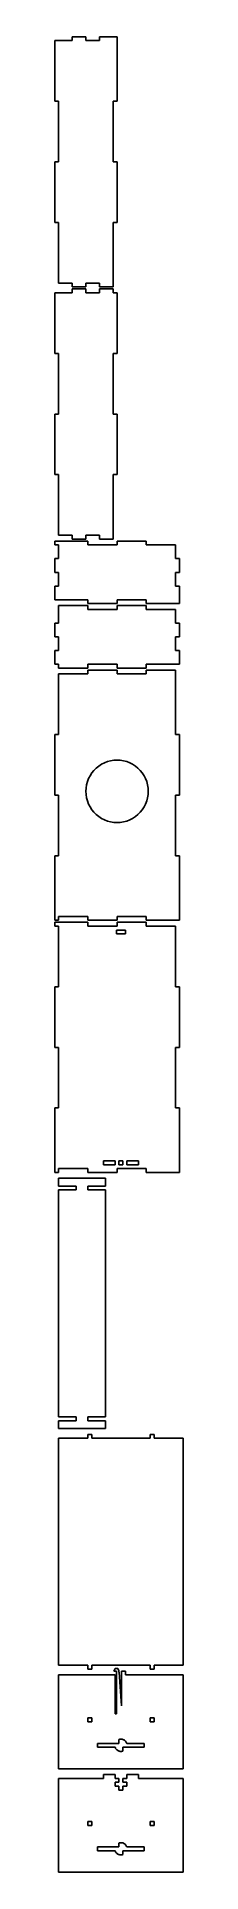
# Model space of a CAD drawing. Header units: metres. Extents: x -3 to 100, y 0 to 1467.
import ezdxf

# ---------------------------------------------------------------- set-up
doc = ezdxf.new("R2010")
doc.units = ezdxf.units.M

msp = doc.modelspace()

# ---------------------------------------------------------------- linework, layer by layer
for p, q in [((21.9, 1467.05), (10.95, 1467.05)), ((10.95, 1467.05), (10.95, 1463.95)), ((21.9, 1463.95), (21.9, 1467.05)), ((46.9, 1467.05), (32.85, 1467.05)), ((32.85, 1467.05), (32.85, 1463.95)), ((46.9, 1415.5), (46.9, 1467.05)), ((10.95, 1463.95), (-3.09999, 1463.95)), ((-3.09999, 1463.95), (-3.09999, 1415.5)), ((32.85, 1463.95), (21.9, 1463.95)), ((-3.09999, 1415.5), (0, 1415.5)), ((0, 1415.5), (0, 1367.05)), ((43.8, 1367.05), (43.8, 1415.5)), ((43.8, 1415.5), (46.9, 1415.5)), ((0, 1367.05), (-3.09999, 1367.05)), ((-3.09999, 1367.05), (-3.09999, 1318.6)), ((46.9, 1367.05), (43.8, 1367.05)), ((46.9, 1318.6), (46.9, 1367.05)), ((-3.09999, 1318.6), (0, 1318.6)), ((0, 1318.6), (0, 1270.15)), ((43.8, 1267.05), (43.8, 1318.6)), ((43.8, 1318.6), (46.9, 1318.6)), ((10.95, 1262.4), (-3.09999, 1262.4)), ((-3.09999, 1262.4), (-3.09999, 1213.95)), ((0, 1270.15), (10.95, 1270.15)), ((10.95, 1270.15), (10.95, 1267.05)), ((10.95, 1267.05), (21.9, 1267.05)), ((21.9, 1265.5), (10.95, 1265.5)), ((10.95, 1265.5), (10.95, 1262.4)), ((21.9, 1270.15), (32.85, 1270.15)), ((21.9, 1267.05), (21.9, 1270.15)), ((21.9, 1262.4), (21.9, 1265.5)), ((32.85, 1262.4), (21.9, 1262.4)), ((32.85, 1270.15), (32.85, 1267.05)), ((32.85, 1267.05), (43.8, 1267.05)), ((43.8, 1265.5), (32.85, 1265.5)), ((32.85, 1265.5), (32.85, 1262.4)), ((43.8, 1262.4), (43.8, 1265.5)), ((46.9, 1262.4), (43.8, 1262.4)), ((46.9, 1213.95), (46.9, 1262.4)), ((-3.09999, 1213.95), (0, 1213.95)), ((0, 1213.95), (0, 1165.5)), ((43.8, 1165.5), (43.8, 1213.95)), ((43.8, 1213.95), (46.9, 1213.95)), ((0, 1165.5), (-3.09999, 1165.5)), ((-3.09999, 1165.5), (-3.09999, 1117.05)), ((46.9, 1165.5), (43.8, 1165.5)), ((46.9, 1117.05), (46.9, 1165.5)), ((-3.09999, 1117.05), (0, 1117.05)), ((0, 1117.05), (0, 1068.6)), ((43.8, 1065.5), (43.8, 1117.05)), ((43.8, 1117.05), (46.9, 1117.05)), ((23.45, 1063.95), (-3.09999, 1063.95)), ((-3.09999, 1063.95), (-3.09999, 1060.85)), ((-3.09999, 1060.85), (0, 1060.85)), ((0, 1068.6), (10.95, 1068.6)), ((0, 1060.85), (0, 1049.9)), ((10.95, 1068.6), (10.95, 1065.5)), ((10.95, 1065.5), (21.9, 1065.5)), ((21.9, 1068.6), (32.85, 1068.6)), ((21.9, 1065.5), (21.9, 1068.6)), ((23.45, 1060.85), (23.45, 1063.95)), ((46.9, 1060.85), (23.45, 1060.85)), ((32.85, 1068.6), (32.85, 1065.5)), ((32.85, 1065.5), (43.8, 1065.5)), ((70.35, 1063.95), (46.9, 1063.95)), ((46.9, 1063.95), (46.9, 1060.85)), ((70.35, 1060.85), (70.35, 1063.95)), ((93.8, 1060.85), (70.35, 1060.85)), ((93.8, 1049.9), (93.8, 1060.85)), ((0, 1049.9), (-3.09999, 1049.9)), ((-3.09999, 1049.9), (-3.09999, 1038.95)), ((96.9, 1049.9), (93.8, 1049.9)), ((96.9, 1038.95), (96.9, 1049.9)), ((-3.09999, 1038.95), (0, 1038.95)), ((0, 1028), (-3.09999, 1028)), ((-3.09999, 1028), (-3.09999, 1017.05)), ((0, 1038.95), (0, 1028)), ((93.8, 1028), (93.8, 1038.95)), ((93.8, 1038.95), (96.9, 1038.95)), ((96.9, 1028), (93.8, 1028)), ((96.9, 1013.95), (96.9, 1028)), ((-3.09999, 1017.05), (23.45, 1017.05)), ((23.45, 1012.4), (0, 1012.4)), ((0, 1012.4), (0, 998.35)), ((23.45, 1017.05), (23.45, 1013.95)), ((23.45, 1013.95), (46.9, 1013.95)), ((23.45, 1009.3), (23.45, 1012.4)), ((46.9, 1017.05), (70.35, 1017.05)), ((46.9, 1013.95), (46.9, 1017.05)), ((70.35, 1012.4), (46.9, 1012.4)), ((46.9, 1012.4), (46.9, 1009.3)), ((70.35, 1017.05), (70.35, 1013.95)), ((70.35, 1013.95), (96.9, 1013.95)), ((70.35, 1009.3), (70.35, 1012.4)), ((0, 998.35), (-3.09999, 998.35)), ((-3.09999, 998.35), (-3.09999, 987.4)), ((46.9, 1009.3), (23.45, 1009.3)), ((93.8, 1009.3), (70.35, 1009.3)), ((93.8, 998.35), (93.8, 1009.3)), ((96.9, 998.35), (93.8, 998.35)), ((96.9, 987.4), (96.9, 998.35)), ((-3.09999, 987.4), (0, 987.4)), ((0, 987.4), (0, 976.45)), ((93.8, 976.45), (93.8, 987.4)), ((93.8, 987.4), (96.9, 987.4)), ((0, 976.45), (-3.09999, 976.45)), ((-3.09999, 976.45), (-3.09999, 965.5)), ((96.9, 976.45), (93.8, 976.45)), ((96.9, 965.5), (96.9, 976.45)), ((-3.09999, 965.5), (0, 965.5)), ((0, 965.5), (0, 962.4)), ((0, 962.4), (23.45, 962.4)), ((23.45, 957.75), (0, 957.75)), ((0, 957.75), (0, 909.3)), ((23.45, 965.5), (46.9, 965.5)), ((23.45, 962.4), (23.45, 965.5)), ((46.9, 960.85), (23.45, 960.85)), ((23.45, 960.85), (23.45, 957.75)), ((46.9, 965.5), (46.9, 962.4)), ((46.9, 962.4), (70.35, 962.4)), ((46.9, 957.75), (46.9, 960.85)), ((70.35, 957.75), (46.9, 957.75)), ((70.35, 962.4), (70.35, 965.5)), ((70.35, 965.5), (96.9, 965.5)), ((93.8, 960.85), (70.35, 960.85)), ((70.35, 960.85), (70.35, 957.75)), ((93.8, 909.3), (93.8, 960.85)), ((0, 909.3), (-3.09999, 909.3)), ((-3.09999, 909.3), (-3.09999, 860.85)), ((96.9, 909.3), (93.8, 909.3)), ((96.9, 860.85), (96.9, 909.3)), ((26.6746, 878.645), (28.3214, 880.678)), ((28.3214, 880.678), (30.1717, 882.529)), ((30.1717, 882.529), (32.2054, 884.175)), ((32.2054, 884.175), (34.4, 885.601)), ((34.4, 885.601), (36.7316, 886.789)), ((36.7316, 886.789), (39.1746, 887.726)), ((39.1746, 887.726), (41.7022, 888.404)), ((41.7022, 888.404), (44.2868, 888.813)), ((44.2868, 888.813), (46.9, 888.95)), ((46.9, 888.95), (49.5132, 888.813)), ((49.5132, 888.813), (52.0978, 888.404)), ((52.0978, 888.404), (54.6254, 887.726)), ((54.6254, 887.726), (57.0684, 886.789)), ((57.0684, 886.789), (59.4, 885.601)), ((59.4, 885.601), (61.5946, 884.175)), ((61.5946, 884.175), (63.6283, 882.529)), ((63.6283, 882.529), (65.4786, 880.678)), ((65.4786, 880.678), (67.1254, 878.645)), ((21.9, 863.95), (22.0369, 866.563)), ((22.0369, 866.563), (22.4463, 869.148)), ((22.4463, 869.148), (23.1236, 871.675)), ((23.1236, 871.675), (24.0614, 874.118)), ((24.0614, 874.118), (25.2494, 876.45)), ((25.2494, 876.45), (26.6746, 878.645)), ((67.1254, 878.645), (68.5506, 876.45)), ((68.5506, 876.45), (69.7386, 874.118)), ((69.7386, 874.118), (70.6764, 871.675)), ((70.6764, 871.675), (71.3537, 869.148)), ((71.3537, 869.148), (71.763, 866.563)), ((71.763, 866.563), (71.9, 863.95)), ((-3.09999, 860.85), (0, 860.85)), ((0, 860.85), (0, 812.4)), ((22.0369, 861.337), (21.9, 863.95)), ((22.4463, 858.752), (22.0369, 861.337)), ((23.1236, 856.225), (22.4463, 858.752)), ((24.0614, 853.782), (23.1236, 856.225)), ((25.2494, 851.45), (24.0614, 853.782)), ((26.6746, 849.255), (25.2494, 851.45)), ((68.5506, 851.45), (67.1254, 849.255)), ((69.7386, 853.782), (68.5506, 851.45)), ((70.6764, 856.225), (69.7386, 853.782)), ((71.3537, 858.752), (70.6764, 856.225)), ((71.763, 861.337), (71.3537, 858.752)), ((71.9, 863.95), (71.763, 861.337)), ((93.8, 812.4), (93.8, 860.85)), ((93.8, 860.85), (96.9, 860.85)), ((28.3214, 847.222), (26.6746, 849.255)), ((30.1717, 845.371), (28.3214, 847.222)), ((32.2054, 843.725), (30.1717, 845.371)), ((34.4, 842.299), (32.2054, 843.725)), ((36.7316, 841.111), (34.4, 842.299)), ((39.1746, 840.174), (36.7316, 841.111)), ((41.7022, 839.496), (39.1746, 840.174)), ((44.2868, 839.087), (41.7022, 839.496)), ((46.9, 838.95), (44.2868, 839.087)), ((49.5132, 839.087), (46.9, 838.95)), ((52.0978, 839.496), (49.5132, 839.087)), ((54.6254, 840.174), (52.0978, 839.496)), ((57.0684, 841.111), (54.6254, 840.174)), ((59.4, 842.299), (57.0684, 841.111)), ((61.5946, 843.725), (59.4, 842.299)), ((63.6283, 845.371), (61.5946, 843.725)), ((65.4786, 847.222), (63.6283, 845.371)), ((67.1254, 849.255), (65.4786, 847.222)), ((0, 812.4), (-3.09999, 812.4)), ((-3.09999, 812.4), (-3.09999, 760.85)), ((96.9, 812.4), (93.8, 812.4)), ((96.9, 760.85), (96.9, 812.4)), ((0, 763.95), (23.45, 763.95)), ((0, 760.85), (0, 763.95)), ((23.45, 763.95), (23.45, 760.85)), ((46.9, 760.85), (46.9, 763.95)), ((46.9, 763.95), (70.35, 763.95)), ((70.35, 763.95), (70.35, 760.85)), ((-3.09999, 760.85), (0, 760.85)), ((23.45, 759.3), (-3.09999, 759.3)), ((-3.09999, 759.3), (-3.09999, 756.2)), ((-3.09999, 756.2), (0, 756.2)), ((0, 756.2), (0, 707.75)), ((23.45, 760.85), (46.9, 760.85)), ((23.45, 756.2), (23.45, 759.3)), ((46.9, 756.2), (23.45, 756.2)), ((46.4, 750), (46.4, 753.1)), ((46.4, 753.1), (53.6, 753.1)), ((53.6, 750), (46.4, 750)), ((70.35, 759.3), (46.9, 759.3)), ((46.9, 759.3), (46.9, 756.2)), ((53.6, 753.1), (53.6, 750)), ((70.35, 760.85), (96.9, 760.85)), ((70.35, 756.2), (70.35, 759.3)), ((93.8, 756.2), (70.35, 756.2)), ((93.8, 707.75), (93.8, 756.2)), ((0, 707.75), (-3.09999, 707.75)), ((-3.09999, 707.75), (-3.09999, 659.3)), ((96.9, 707.75), (93.8, 707.75)), ((96.9, 659.3), (96.9, 707.75)), ((-3.09999, 659.3), (0, 659.3)), ((0, 659.3), (0, 610.85)), ((93.8, 610.85), (93.8, 659.3)), ((93.8, 659.3), (96.9, 659.3)), ((0, 610.85), (-3.09999, 610.85)), ((-3.09999, 610.85), (-3.09999, 559.3)), ((96.9, 610.85), (93.8, 610.85)), ((96.9, 559.3), (96.9, 610.85)), ((-3.09999, 559.3), (0, 559.3)), ((0, 562.4), (23.45, 562.4)), ((0, 559.3), (0, 562.4)), ((23.45, 562.4), (23.45, 559.3)), ((23.45, 559.3), (46.9, 559.3)), ((36.05, 565.5), (36.05, 568.6)), ((36.05, 568.6), (45.35, 568.6)), ((45.35, 565.5), (36.05, 565.5)), ((45.35, 568.6), (45.35, 565.5)), ((46.9, 559.3), (46.9, 562.4)), ((46.9, 562.4), (70.35, 562.4)), ((48.45, 565.5), (48.45, 568.6)), ((48.45, 568.6), (51.55, 568.6)), ((51.55, 565.5), (48.45, 565.5)), ((51.55, 568.6), (51.55, 565.5)), ((54.65, 565.5), (54.65, 568.6)), ((54.65, 568.6), (63.95, 568.6)), ((63.95, 565.5), (54.65, 565.5)), ((63.95, 568.6), (63.95, 565.5)), ((70.35, 562.4), (70.35, 559.3)), ((70.35, 559.3), (96.9, 559.3)), ((37.5, 554.65), (0, 554.65)), ((0, 554.65), (0, 548.45)), ((0, 548.45), (14.1, 548.45)), ((14.1, 545.35), (0, 545.35)), ((0, 545.35), (0, 363.95)), ((14.1, 548.45), (14.1, 545.35)), ((23.4, 545.35), (23.4, 548.45)), ((23.4, 548.45), (37.5, 548.45)), ((37.5, 545.35), (23.4, 545.35)), ((37.5, 548.45), (37.5, 554.65)), ((37.5, 363.95), (37.5, 545.35)), ((0, 363.95), (14.1, 363.95)), ((14.1, 360.85), (0, 360.85)), ((0, 360.85), (0, 354.65)), ((0, 354.65), (37.5, 354.65)), ((14.1, 363.95), (14.1, 360.85)), ((23.4, 360.85), (23.4, 363.95)), ((23.4, 363.95), (37.5, 363.95)), ((37.5, 360.85), (23.4, 360.85)), ((37.5, 354.65), (37.5, 360.85)), ((23.45, 346.9), (0, 346.9)), ((0, 346.9), (0, 165.5)), ((26.55, 350), (23.45, 350)), ((23.45, 350), (23.45, 346.9)), ((26.55, 346.9), (26.55, 350)), ((73.45, 346.9), (26.55, 346.9)), ((76.55, 350), (73.45, 350)), ((73.45, 350), (73.45, 346.9)), ((76.55, 346.9), (76.55, 350)), ((100, 346.9), (76.55, 346.9)), ((100, 165.5), (100, 346.9)), ((0, 165.5), (23.45, 165.5)), ((23.45, 165.5), (23.45, 162.4)), ((23.45, 162.4), (26.55, 162.4)), ((26.55, 165.5), (73.45, 165.5)), ((26.55, 162.4), (26.55, 165.5)), ((45.35, 162.95), (44.35, 160.85)), ((47.45, 162.95), (45.35, 162.95)), ((48.4, 160.955), (47.45, 162.95)), ((73.45, 165.5), (73.45, 162.4)), ((73.45, 162.4), (76.55, 162.4)), ((76.55, 162.4), (76.55, 165.5)), ((76.55, 165.5), (100, 165.5)), ((45.4, 157.75), (0, 157.75)), ((0, 157.75), (0, 82.75)), ((44.35, 160.85), (46.4, 160.85)), ((45.4, 126.75), (45.4, 157.75)), ((46.4, 160.85), (46.4, 126.75)), ((48.4, 159.85), (48.4, 160.955)), ((48.4753, 159.85), (48.4, 159.85)), ((50.5, 132.95), (48.4753, 159.85)), ((53.6, 160.85), (50.5, 160.85)), ((50.5, 160.85), (50.5, 132.95)), ((53.6, 157.75), (53.6, 160.85)), ((100, 157.75), (53.6, 157.75)), ((100, 82.75), (100, 157.75)), ((23.45, 120.25), (23.45, 123.35)), ((23.45, 123.35), (26.55, 123.35)), ((26.55, 120.25), (23.45, 120.25)), ((26.55, 123.35), (26.55, 120.25)), ((46.4, 126.75), (45.4, 126.75)), ((73.45, 120.25), (73.45, 123.35)), ((73.45, 123.35), (76.55, 123.35)), ((76.55, 120.25), (73.45, 120.25)), ((76.55, 123.35), (76.55, 120.25)), ((31.25, 99.95), (31.25, 103.05)), ((31.25, 103.05), (48.45, 103.05)), ((48.45, 106.148), (48.4853, 106.162)), ((48.45, 103.05), (48.45, 106.148)), ((48.4853, 106.162), (48.9809, 106.294)), ((48.9809, 106.294), (49.4876, 106.375)), ((49.4876, 106.375), (50, 106.402)), ((50, 106.402), (50.5123, 106.375)), ((50.5123, 106.375), (51.0191, 106.294)), ((51.0191, 106.294), (51.5146, 106.162)), ((51.5146, 106.162), (51.9936, 105.978)), ((51.9936, 105.978), (52.4508, 105.745)), ((52.4508, 105.745), (52.881, 105.465)), ((52.881, 105.465), (53.2798, 105.143)), ((53.2798, 105.143), (53.6425, 104.78)), ((53.6425, 104.78), (53.9654, 104.381)), ((53.9654, 104.381), (54.2448, 103.951)), ((54.2448, 103.951), (54.4778, 103.494)), ((54.4778, 103.494), (54.6481, 103.05)), ((54.6481, 103.05), (68.75, 103.05)), ((68.75, 103.05), (68.75, 99.95)), ((45.3519, 99.95), (31.25, 99.95)), ((45.5222, 99.5064), (45.3519, 99.95)), ((45.7551, 99.0492), (45.5222, 99.5064)), ((46.0346, 98.6189), (45.7551, 99.0492)), ((46.3575, 98.2202), (46.0346, 98.6189)), ((46.7202, 97.8575), (46.3575, 98.2202)), ((47.1189, 97.5346), (46.7202, 97.8575)), ((47.5492, 97.2551), (47.1189, 97.5346)), ((48.0064, 97.0222), (47.5492, 97.2551)), ((48.4853, 96.8384), (48.0064, 97.0222)), ((48.9809, 96.7056), (48.4853, 96.8384)), ((49.4876, 96.6253), (48.9809, 96.7056)), ((50, 96.5985), (49.4876, 96.6253)), ((50.5123, 96.6253), (50, 96.5985)), ((51.0191, 96.7056), (50.5123, 96.6253)), ((51.5146, 96.8384), (51.0191, 96.7056)), ((51.55, 96.8519), (51.5146, 96.8384)), ((68.75, 99.95), (51.55, 99.95)), ((51.55, 99.95), (51.55, 96.8519)), ((0, 82.75), (100, 82.75)), ((36.05, 75), (0, 75)), ((0, 75), (0, 0)), ((45.35, 78.1), (36.05, 78.1)), ((36.05, 78.1), (36.05, 75)), ((45.35, 75), (45.35, 78.1)), ((48.45, 75), (45.35, 75)), ((48.45, 71.9), (48.45, 75)), ((54.65, 75), (51.55, 75)), ((51.55, 75), (51.55, 71.9)), ((63.95, 78.1), (54.65, 78.1)), ((54.65, 78.1), (54.65, 75)), ((63.95, 75), (63.95, 78.1)), ((100, 75), (63.95, 75)), ((100, 0), (100, 75)), ((45.35, 68.8), (45.35, 71.9)), ((45.35, 71.9), (48.45, 71.9)), ((48.45, 68.8), (45.35, 68.8)), ((48.45, 65.7), (48.45, 68.8)), ((51.55, 65.7), (48.45, 65.7)), ((51.55, 71.9), (54.65, 71.9)), ((54.65, 68.8), (51.55, 68.8)), ((51.55, 68.8), (51.55, 65.7)), ((54.65, 71.9), (54.65, 68.8)), ((23.45, 37.5), (23.45, 40.6)), ((23.45, 40.6), (26.55, 40.6)), ((26.55, 37.5), (23.45, 37.5)), ((26.55, 40.6), (26.55, 37.5)), ((73.45, 37.5), (73.45, 40.6)), ((73.45, 40.6), (76.55, 40.6)), ((76.55, 37.5), (73.45, 37.5)), ((76.55, 40.6), (76.55, 37.5)), ((31.25, 17.2), (31.25, 20.3)), ((31.25, 20.3), (48.45, 20.3)), ((45.3519, 17.2), (31.25, 17.2)), ((45.5222, 16.7564), (45.3519, 17.2)), ((45.7551, 16.2992), (45.5222, 16.7564)), ((46.0346, 15.8689), (45.7551, 16.2992)), ((46.3575, 15.4702), (46.0346, 15.8689)), ((46.7202, 15.1075), (46.3575, 15.4702)), ((47.1189, 14.7846), (46.7202, 15.1075)), ((47.5492, 14.5051), (47.1189, 14.7846)), ((48.45, 23.3981), (48.4853, 23.4116)), ((48.45, 20.3), (48.45, 23.3981)), ((48.4853, 23.4116), (48.9809, 23.5444)), ((48.9809, 23.5444), (49.4876, 23.6247)), ((49.4876, 23.6247), (50, 23.6515)), ((50, 23.6515), (50.5123, 23.6247)), ((50.5123, 23.6247), (51.0191, 23.5444)), ((51.0191, 23.5444), (51.5146, 23.4116)), ((51.5146, 23.4116), (51.9936, 23.2278)), ((68.75, 17.2), (51.55, 17.2)), ((51.55, 17.2), (51.55, 14.1019)), ((51.9936, 23.2278), (52.4508, 22.9948)), ((52.4508, 22.9948), (52.881, 22.7154)), ((52.881, 22.7154), (53.2798, 22.3925)), ((53.2798, 22.3925), (53.6425, 22.0298)), ((53.6425, 22.0298), (53.9654, 21.631)), ((53.9654, 21.631), (54.2448, 21.2008)), ((54.2448, 21.2008), (54.4778, 20.7436)), ((54.4778, 20.7436), (54.6481, 20.3)), ((54.6481, 20.3), (68.75, 20.3)), ((68.75, 20.3), (68.75, 17.2)), ((0, 0), (100, 0)), ((48.0064, 14.2722), (47.5492, 14.5051)), ((48.4853, 14.0884), (48.0064, 14.2722)), ((48.9809, 13.9556), (48.4853, 14.0884)), ((49.4876, 13.8753), (48.9809, 13.9556)), ((50, 13.8485), (49.4876, 13.8753)), ((50.5123, 13.8753), (50, 13.8485)), ((51.0191, 13.9556), (50.5123, 13.8753)), ((51.5146, 14.0884), (51.0191, 13.9556)), ((51.55, 14.1019), (51.5146, 14.0884))]:
    msp.add_line(p, q)

doc.saveas('drawing.dxf')
